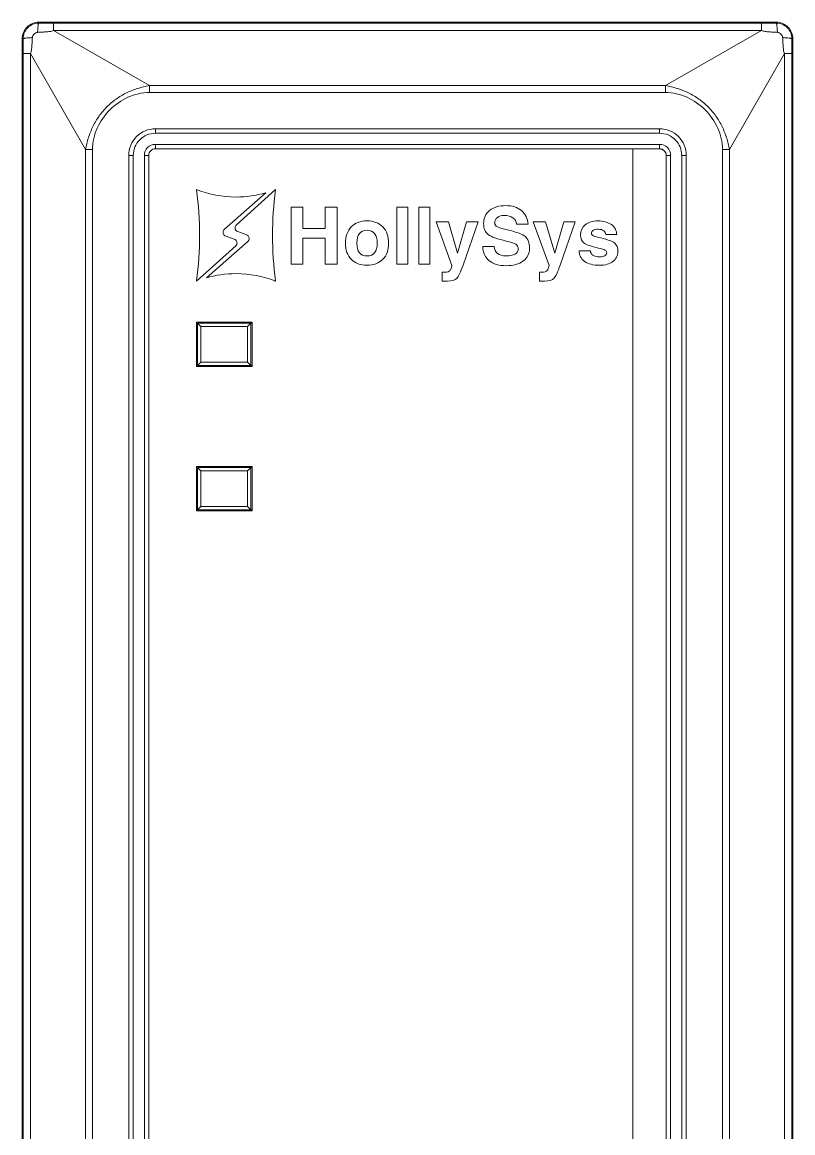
# Model space of a CAD drawing. Header units: millimetres. Extents: x 33157 to 59611, y -29750 to 1750.
# Drawn here: x 53530.02 to 53564.72, y -4416.72 to -4366.72 of the extents above; entities that cross this region are included whole.
import ezdxf

# ---------------------------------------------------------------- set-up
doc = ezdxf.new("R2010")
doc.units = ezdxf.units.MM
doc.layers.add('layer 1', color=7, linetype='Continuous', lineweight=18)

msp = doc.modelspace()

# ---------------------------------------------------------------- linework, layer by layer
at = {"layer": 'layer 1', "lineweight": 9}
for p, q in [((53530.76915789346, -4366.717535955249), (53530.76915789346, -4366.754435955248)), ((53531.43335789358, -4366.75523595525), (53531.43335789358, -4367.097035955252)), ((53563.30505789348, -4366.75523595525), (53563.30505789348, -4367.097035955252)), ((53563.96915789353, -4366.717535955249), (53563.96915789353, -4366.754435955248)), ((53530.01915789358, -4367.467535955249), (53530.01915789358, -4465.967435955252)), ((53564.71915789353, -4367.467535955249), (53564.71915789353, -4367.467535955249)), ((53564.71915789353, -4367.467535955249), (53564.71915789353, -4465.967435955252)), ((53530.05695789351, -4368.131735955249), (53530.05695789351, -4368.131735955249)), ((53530.05695789351, -4368.131735955249), (53530.05695789351, -4465.303235955253)), ((53530.39875789345, -4368.131735955249), (53530.39875789345, -4368.131735955249)), ((53530.39875789345, -4368.131735955249), (53530.39875789345, -4465.303235955253)), ((53564.33965789349, -4368.131735955249), (53564.33965789349, -4465.303235955253)), ((53564.68145789354, -4368.131735955249), (53564.68145789354, -4465.303235955253)), ((53535.74975789347, -4369.563635955245), (53535.74975789347, -4369.879835955253)), ((53558.98855789352, -4369.563635955245), (53558.98855789352, -4369.879835955253)), ((53536.01915789358, -4371.517535955252), (53536.01915789358, -4371.717535955249)), ((53558.71915789353, -4371.517535955252), (53558.71915789353, -4371.717535955249)), ((53532.86525789354, -4372.448135955245), (53532.86525789354, -4460.986835955249)), ((53533.18145789354, -4372.448135955245), (53533.18145789354, -4460.986835955249)), ((53536.01915789358, -4372.217535955249), (53536.01915789358, -4372.417535955246)), ((53558.71915789353, -4372.217535955249), (53558.71915789353, -4372.417535955246)), ((53561.55695789351, -4372.448135955245), (53561.55695789351, -4372.448135955245)), ((53561.55695789351, -4372.448135955245), (53561.55695789351, -4460.986835955249)), ((53561.87315789351, -4372.448135955245), (53561.87315789351, -4372.448135955245)), ((53561.87315789351, -4372.448135955245), (53561.87315789351, -4460.986835955249)), ((53534.81915789351, -4372.717535955249), (53534.81915789351, -4372.717535955249)), ((53534.81915789351, -4372.717535955249), (53534.81915789351, -4460.717435955252)), ((53535.01915789358, -4372.717535955249), (53535.01915789358, -4372.717535955249)), ((53535.01915789358, -4372.717535955249), (53535.01915789358, -4460.717435955252)), ((53535.51915789346, -4372.717535955249), (53535.51915789346, -4460.717435955252)), ((53535.71915789353, -4372.717535955249), (53535.71915789353, -4460.717435955252)), ((53559.01915789346, -4372.717535955249), (53559.01915789346, -4372.717535955249)), ((53559.01915789346, -4372.717535955249), (53559.01915789346, -4460.717435955252)), ((53559.21915789353, -4372.717535955249), (53559.21915789353, -4372.717535955249)), ((53559.21915789353, -4372.717535955249), (53559.21915789353, -4460.717435955252)), ((53559.71915789353, -4372.717535955249), (53559.71915789353, -4460.717435955252)), ((53559.91915789348, -4372.717535955249), (53559.91915789348, -4460.717435955252)), ((53537.86915789355, -4380.217535955249), (53537.86915789355, -4382.217535955249)), ((53537.91915789348, -4380.267535955252), (53537.91915789348, -4382.167535955246)), ((53538.06915789351, -4380.417535955246), (53538.06915789351, -4382.017535955252)), ((53540.1691578936, -4380.417535955246), (53540.1691578936, -4382.017535955252)), ((53540.31915789351, -4380.267535955252), (53540.31915789351, -4382.167535955246)), ((53540.36915789355, -4380.217535955249), (53540.36915789355, -4382.217535955249)), ((53537.86915789355, -4386.717535955249), (53537.86915789355, -4388.717535955249)), ((53537.91915789348, -4386.767535955245), (53537.91915789348, -4388.667535955246)), ((53538.06915789351, -4386.917535955254), (53538.06915789351, -4388.517535955252)), ((53540.1691578936, -4386.917535955254), (53540.1691578936, -4388.517535955252)), ((53540.31915789351, -4386.767535955245), (53540.31915789351, -4388.667535955246)), ((53540.36915789355, -4386.717535955249), (53540.36915789355, -4388.717535955249))]:
    msp.add_line(p, q, dxfattribs=at)
for points, knots in [([(53530.76915789346, -4366.717535955249), (53530.5702578935, -4366.717535955249), (53530.37955789358, -4366.796535955247), (53530.23885789348, -4366.937235955251), (53530.09825789343, -4367.07783595525), (53530.01915789358, -4367.268635955246), (53530.01915789358, -4367.467535955249)], [0, 0, 0, 0, 174282.4457517662, 174282.4457517662, 174282.4457517662, 348564.8915035324, 348564.8915035324, 348564.8915035324, 348564.8915035324]), ([(53530.76915789346, -4366.754435955248), (53530.5800578935, -4366.754335955251), (53530.39855789344, -4366.829435955246), (53530.26485789355, -4366.963135955251), (53530.13105789348, -4367.096935955247), (53530.05595789346, -4367.278335955249), (53530.05605789353, -4367.467535955249)], [0, 0, 0, 0, 174282.60053316, 174282.60053316, 174282.60053316, 348565.2010663199, 348565.2010663199, 348565.2010663199, 348565.2010663199]), ([(53530.76915789346, -4366.754435955248), (53530.76475789348, -4366.755135955253), (53530.76185789352, -4366.759335955248), (53530.75945789352, -4366.763535955251), (53530.75485789354, -4366.771635955251), (53530.75225789353, -4366.77943595525), (53530.74995789348, -4366.787435955252), (53530.74645789361, -4366.799735955246), (53530.74345789346, -4366.812635955248), (53530.74105789358, -4366.82553595525), (53530.73775789348, -4366.842535955249), (53530.73515789348, -4366.859535955249), (53530.73295789349, -4366.876535955249), (53530.72715789345, -4366.92113595525), (53530.72325789343, -4366.966235955246), (53530.72035789347, -4367.011335955249), (53530.71685789348, -4367.065835955254), (53530.71475789355, -4367.120335955246), (53530.71365789344, -4367.174935955249)], [0, 0, 0, 0, 147959.9739363719, 147959.9739363719, 147959.9739363719, 295919.9478727437, 295919.9478727437, 295919.9478727437, 443879.9218091155, 443879.9218091155, 443879.9218091155, 591839.8957454873, 591839.8957454873, 591839.8957454873, 739799.8696818592, 739799.8696818592, 739799.8696818592, 887759.843618231, 887759.843618231, 887759.843618231, 887759.843618231]), ([(53564.71915789353, -4367.467535955249), (53564.71915789353, -4367.268635955246), (53564.6401578935, -4367.07783595525), (53564.49955789346, -4366.937235955251), (53564.35885789359, -4366.796535955247), (53564.16805789361, -4366.717535955249), (53563.96915789353, -4366.717535955249)], [0, 0, 0, 0, 174389.0558966873, 174389.0558966873, 174389.0558966873, 348778.1117933745, 348778.1117933745, 348778.1117933745, 348778.1117933745]), ([(53564.68235789353, -4367.467535955249), (53564.68245789348, -4367.278335955249), (53564.60735789358, -4367.096935955247), (53564.47355789351, -4366.963135955251), (53564.3398578935, -4366.829435955246), (53564.15835789355, -4366.754335955251), (53563.96915789353, -4366.754435955248)], [0, 0, 0, 0, 174389.0532097992, 174389.0532097992, 174389.0532097992, 348778.1064195985, 348778.1064195985, 348778.1064195985, 348778.1064195985]), ([(53563.96915789353, -4366.754435955248), (53563.97355789351, -4366.755135955253), (53563.97655789353, -4366.759335955248), (53563.97895789353, -4366.763535955251), (53563.98355789352, -4366.771635955251), (53563.98615789352, -4366.77943595525), (53563.98845789346, -4366.787435955252), (53563.99195789357, -4366.799735955246), (53563.99485789353, -4366.812635955248), (53563.99735789347, -4366.82553595525), (53564.00065789346, -4366.842535955249), (53564.00315789352, -4366.859535955249), (53564.00545789345, -4366.876535955249), (53564.01125789349, -4366.92113595525), (53564.0151578935, -4366.966235955246), (53564.01805789347, -4367.011335955249), (53564.02155789346, -4367.065835955254), (53564.0236578935, -4367.120335955246), (53564.02475789349, -4367.174935955249)], [0, 0, 0, 0, 148047.887420843, 148047.887420843, 148047.887420843, 296095.7748416858, 296095.7748416858, 296095.7748416858, 444143.6622625288, 444143.6622625288, 444143.6622625288, 592191.5496833717, 592191.5496833717, 592191.5496833717, 740239.4371042146, 740239.4371042146, 740239.4371042146, 888287.3245250576, 888287.3245250576, 888287.3245250576, 888287.3245250576]), ([(53530.05605789353, -4367.467535955249), (53530.0567578935, -4367.463135955251), (53530.06105789353, -4367.460235955245), (53530.06515789343, -4367.457835955247), (53530.07325789353, -4367.453135955249), (53530.08105789355, -4367.450635955247), (53530.08915789353, -4367.448335955247), (53530.10135789352, -4367.444735955251), (53530.1142578935, -4367.441835955251), (53530.12715789347, -4367.439335955249), (53530.14415789346, -4367.436035955252), (53530.16115789357, -4367.43353595525), (53530.17815789356, -4367.431335955247), (53530.22285789353, -4367.425435955251), (53530.26785789346, -4367.421635955252), (53530.31295789356, -4367.418735955252), (53530.36745789353, -4367.415235955246), (53530.4219578935, -4367.413135955248), (53530.47655789353, -4367.412035955247)], [0, 0, 0, 0, 147959.27136806, 147959.27136806, 147959.27136806, 295918.5427361199, 295918.5427361199, 295918.5427361199, 443877.81410418, 443877.81410418, 443877.81410418, 591837.0854722399, 591837.0854722399, 591837.0854722399, 739796.3568402999, 739796.3568402999, 739796.3568402999, 887755.6282083599, 887755.6282083599, 887755.6282083599, 887755.6282083599]), ([(53530.39875789345, -4368.131735955249), (53530.40985789357, -4368.103635955253), (53530.41665789354, -4368.074035955251), (53530.42225789346, -4368.044235955254), (53530.42785789349, -4368.014435955251), (53530.43215789352, -4367.984435955252), (53530.43595789347, -4367.954435955253), (53530.44355789348, -4367.89433595525), (53530.4489578935, -4367.834035955253), (53530.4537578935, -4367.773635955251), (53530.45845789355, -4367.713335955254), (53530.46255789345, -4367.653035955249), (53530.46625789345, -4367.592735955252), (53530.46995789345, -4367.532535955252), (53530.4733578935, -4367.472235955247), (53530.47655789353, -4367.412035955247)], [0, 0, 0, 0, 150145.4617081739, 150145.4617081739, 150145.4617081739, 300290.9234163479, 300290.9234163479, 300290.9234163479, 450436.3851245219, 450436.3851245219, 450436.3851245219, 600581.8468326958, 600581.8468326958, 600581.8468326958, 750727.3085408697, 750727.3085408697, 750727.3085408697, 750727.3085408697]), ([(53530.47655789353, -4367.412035955247), (53530.47975789345, -4367.352535955251), (53530.50765789356, -4367.293235955251), (53530.55115789347, -4367.249635955253), (53530.59475789344, -4367.206035955249), (53530.65415789347, -4367.178135955248), (53530.71365789344, -4367.174935955249)], [0, 0, 0, 0, 174284.457580015, 174284.457580015, 174284.457580015, 348568.9151600301, 348568.9151600301, 348568.9151600301, 348568.9151600301]), ([(53530.71365789344, -4367.174935955249), (53530.77385789351, -4367.171635955252), (53530.83405789357, -4367.168235955251), (53530.89435789347, -4367.164635955247), (53530.95465789348, -4367.160935955253), (53531.01505789356, -4367.156935955252), (53531.07525789351, -4367.15213595525), (53531.13545789357, -4367.14723595525), (53531.19555789346, -4367.141335955253), (53531.25595789353, -4367.134235955251), (53531.31625789354, -4367.127135955248), (53531.37695789358, -4367.11873595525), (53531.43335789358, -4367.097035955252)], [0, 0, 0, 0, 154542.0958930196, 154542.0958930196, 154542.0958930196, 309084.1917860392, 309084.1917860392, 309084.1917860392, 463626.2876790587, 463626.2876790587, 463626.2876790587, 618168.3835720783, 618168.3835720783, 618168.3835720783, 618168.3835720783]), ([(53563.30505789348, -4367.097035955252), (53563.33305789353, -4367.108235955253), (53563.36275789348, -4367.115035955248), (53563.39245789355, -4367.120635955253), (53563.42235789352, -4367.126235955249), (53563.45225789348, -4367.13053595525), (53563.48235789358, -4367.134335955248), (53563.54235789352, -4367.141935955246), (53563.60275789347, -4367.147335955247), (53563.66315789355, -4367.152035955245), (53563.7233578935, -4367.156835955248), (53563.78365789351, -4367.160935955253), (53563.84405789347, -4367.164635955247), (53563.90425789353, -4367.168335955248), (53563.96445789348, -4367.171635955252), (53564.02475789349, -4367.174935955249)], [0, 0, 0, 0, 150233.4567221248, 150233.4567221248, 150233.4567221248, 300466.9134442496, 300466.9134442496, 300466.9134442496, 450700.3701663745, 450700.3701663745, 450700.3701663745, 600933.8268884992, 600933.8268884992, 600933.8268884992, 751167.283610624, 751167.283610624, 751167.283610624, 751167.283610624]), ([(53564.02475789349, -4367.174935955249), (53564.08425789347, -4367.178135955248), (53564.14355789355, -4367.205935955251), (53564.18705789346, -4367.249535955249), (53564.2307578935, -4367.293135955246), (53564.25865789349, -4367.352435955254), (53564.26185789352, -4367.412035955247)], [0, 0, 0, 0, 174389.0391807467, 174389.0391807467, 174389.0391807467, 348778.0783614934, 348778.0783614934, 348778.0783614934, 348778.0783614934]), ([(53564.68235789353, -4367.467535955249), (53564.68165789355, -4367.463135955251), (53564.67735789352, -4367.460235955245), (53564.67315789344, -4367.457835955247), (53564.66505789346, -4367.453135955249), (53564.65735789351, -4367.450635955247), (53564.64925789353, -4367.448335955247), (53564.63705789353, -4367.444735955251), (53564.62415789344, -4367.441835955251), (53564.61125789347, -4367.439335955249), (53564.59425789348, -4367.436035955252), (53564.57725789348, -4367.43353595525), (53564.56015789355, -4367.431335955247), (53564.51555789352, -4367.425435955251), (53564.47045789353, -4367.421635955252), (53564.42545789349, -4367.418735955252), (53564.37085789346, -4367.415235955246), (53564.31635789361, -4367.413135955248), (53564.26185789352, -4367.412035955247)], [0, 0, 0, 0, 148050.4398302444, 148050.4398302444, 148050.4398302444, 296100.8796604886, 296100.8796604886, 296100.8796604886, 444151.319490733, 444151.319490733, 444151.319490733, 592201.7593209773, 592201.7593209773, 592201.7593209773, 740252.1991512215, 740252.1991512215, 740252.1991512215, 888302.638981466, 888302.638981466, 888302.638981466, 888302.638981466]), ([(53564.26185789352, -4367.412035955247), (53564.26505789344, -4367.472235955247), (53564.26845789349, -4367.532435955254), (53564.27215789349, -4367.592735955252), (53564.27585789349, -4367.653035955249), (53564.2797578935, -4367.713435955251), (53564.28465789356, -4367.773535955246), (53564.2895578935, -4367.833835955251), (53564.29535789354, -4367.893935955253), (53564.30245789347, -4367.954335955248), (53564.30955789352, -4368.014635955245), (53564.31795789345, -4368.075335955247), (53564.33965789349, -4368.131735955249)], [0, 0, 0, 0, 154634.7437332472, 154634.7437332472, 154634.7437332472, 309269.4874664944, 309269.4874664944, 309269.4874664944, 463904.2311997416, 463904.2311997416, 463904.2311997416, 618538.9749329888, 618538.9749329888, 618538.9749329888, 618538.9749329888]), ([(53535.74975789347, -4369.563635955245), (53535.66165789354, -4369.585335955249), (53535.57305789352, -4369.604835955251), (53535.48495789347, -4369.626635955246), (53535.39675789358, -4369.648535955246), (53535.3091578935, -4369.672735955246), (53535.22245789351, -4369.699835955253), (53535.04915789349, -4369.754235955246), (53534.87935789346, -4369.820535955245), (53534.7159578935, -4369.900235955247), (53534.55255789353, -4369.979935955249), (53534.39565789359, -4370.072835955252), (53534.24745789354, -4370.178135955248), (53534.09935789354, -4370.283535955248), (53533.95995789356, -4370.401235955251), (53533.83145789357, -4370.52973595525), (53533.70285789351, -4370.658335955253), (53533.58515789357, -4370.797735955246), (53533.47985789352, -4370.945835955252), (53533.37455789358, -4371.094035955248), (53533.28155789347, -4371.25093595525), (53533.20185789347, -4371.414335955247), (53533.12225789353, -4371.577735955252), (53533.05585789352, -4371.747535955248), (53533.00155789356, -4371.92083595525), (53532.97435789354, -4372.00753595525), (53532.95015789356, -4372.095135955249), (53532.92835789357, -4372.183335955247), (53532.90645789352, -4372.271435955248), (53532.88695789347, -4372.360035955251), (53532.86525789354, -4372.448135955245)], [0, 0, 0, 0, 142707.2423195266, 142707.2423195266, 142707.2423195266, 285414.4846390533, 285414.4846390533, 285414.4846390533, 428121.7269585799, 428121.7269585799, 428121.7269585799, 570828.9692781066, 570828.9692781066, 570828.9692781066, 713536.2115976332, 713536.2115976332, 713536.2115976332, 856243.4539171599, 856243.4539171599, 856243.4539171599, 998950.6962366865, 998950.6962366865, 998950.6962366865, 1141657.938556213, 1141657.938556213, 1141657.938556213, 1284365.18087574, 1284365.18087574, 1284365.18087574, 1427072.423195266, 1427072.423195266, 1427072.423195266, 1427072.423195266]), ([(53535.74975789347, -4369.879835955253), (53535.5837578935, -4369.879835955253), (53535.41735789352, -4369.902035955252), (53535.25515789349, -4369.939935955248), (53535.09295789347, -4369.977935955249), (53534.93495789354, -4370.031535955248), (53534.78295789353, -4370.099635955252), (53534.48015789347, -4370.235335955251), (53534.2013578935, -4370.428135955248), (53533.96555789348, -4370.66393595525), (53533.72975789357, -4370.899735955252), (53533.53695789349, -4371.178535955245), (53533.40135789357, -4371.48133595525), (53533.33325789354, -4371.633235955247), (53533.27955789349, -4371.791335955248), (53533.24155789355, -4371.953535955254), (53533.20365789355, -4372.115735955253), (53533.18125789354, -4372.28203595525), (53533.18145789354, -4372.448135955245)], [0, 0, 0, 0, 147973.1264124697, 147973.1264124697, 147973.1264124697, 295946.2528249393, 295946.2528249393, 295946.2528249393, 443919.3792374089, 443919.3792374089, 443919.3792374089, 591892.5056498785, 591892.5056498785, 591892.5056498785, 739865.6320623482, 739865.6320623482, 739865.6320623482, 887838.7584748178, 887838.7584748178, 887838.7584748178, 887838.7584748178]), ([(53561.87315789351, -4372.448135955245), (53561.85135789352, -4372.360035955251), (53561.83185789347, -4372.271435955248), (53561.81005789348, -4372.183335955247), (53561.7882578935, -4372.095135955249), (53561.76405789351, -4372.00753595525), (53561.7368578935, -4371.92083595525), (53561.68255789354, -4371.747535955248), (53561.61615789353, -4371.577635955247), (53561.53645789353, -4371.414335955247), (53561.45685789347, -4371.25093595525), (53561.36385789348, -4371.094035955248), (53561.25855789354, -4370.945835955252), (53561.15325789349, -4370.797735955246), (53561.03555789354, -4370.658335955253), (53560.90695789349, -4370.52973595525), (53560.7784578935, -4370.401235955251), (53560.63905789351, -4370.283535955248), (53560.49085789357, -4370.178135955248), (53560.34275789346, -4370.072835955252), (53560.18575789346, -4369.979935955249), (53560.02245789344, -4369.900235955247), (53559.85905789348, -4369.820535955245), (53559.68925789345, -4369.754235955246), (53559.51585789348, -4369.699835955253), (53559.42915789349, -4369.672735955246), (53559.34155789352, -4369.648535955246), (53559.25345789347, -4369.626635955246), (53559.16535789354, -4369.604835955251), (53559.07675789352, -4369.585335955249), (53558.98855789352, -4369.563635955245)], [0, 0, 0, 0, 142776.5310546141, 142776.5310546141, 142776.5310546141, 285553.0621092281, 285553.0621092281, 285553.0621092281, 428329.5931638421, 428329.5931638421, 428329.5931638421, 571106.1242184562, 571106.1242184562, 571106.1242184562, 713882.6552730702, 713882.6552730702, 713882.6552730702, 856659.1863276843, 856659.1863276843, 856659.1863276843, 999435.7173822984, 999435.7173822984, 999435.7173822984, 1142212.248436912, 1142212.248436912, 1142212.248436912, 1284988.779491526, 1284988.779491526, 1284988.779491526, 1427765.31054614, 1427765.31054614, 1427765.31054614, 1427765.31054614]), ([(53561.55695789351, -4372.448135955245), (53561.55685789356, -4372.28203595525), (53561.53465789344, -4372.115735955253), (53561.49675789356, -4371.953535955254), (53561.45885789357, -4371.791335955248), (53561.40515789352, -4371.633235955247), (53561.3370578936, -4371.48133595525), (53561.20145789356, -4371.178535955245), (53561.0086578936, -4370.899735955252), (53560.77285789358, -4370.66393595525), (53560.53705789355, -4370.428135955248), (53560.25825789347, -4370.235235955246), (53559.95545789352, -4370.099635955252), (53559.80345789352, -4370.031635955253), (53559.64545789346, -4369.977935955249), (53559.4831578935, -4369.939935955248), (53559.32105789354, -4369.901935955248), (53559.15465789355, -4369.879635955251), (53558.98855789352, -4369.879835955253)], [0, 0, 0, 0, 148044.0239522497, 148044.0239522497, 148044.0239522497, 296088.0479044993, 296088.0479044993, 296088.0479044993, 444132.0718567491, 444132.0718567491, 444132.0718567491, 592176.0958089987, 592176.0958089987, 592176.0958089987, 740220.1197612484, 740220.1197612484, 740220.1197612484, 888264.1437134981, 888264.1437134981, 888264.1437134981, 888264.1437134981]), ([(53536.01915789358, -4371.517535955252), (53535.70095789348, -4371.517535955252), (53535.39575789354, -4371.643935955253), (53535.1706578935, -4371.869035955249), (53534.94565789352, -4372.094035955248), (53534.81925789357, -4372.399335955248), (53534.81925789357, -4372.717535955249)], [0, 0, 0, 0, 174305.9988011031, 174305.9988011031, 174305.9988011031, 348611.9976022062, 348611.9976022062, 348611.9976022062, 348611.9976022062]), ([(53536.01915789358, -4371.717535955249), (53535.75395789355, -4371.717535955249), (53535.49965789352, -4371.82293595525), (53535.31205789358, -4372.01043595525), (53535.12455789346, -4372.19793595525), (53535.01915789358, -4372.452335955255), (53535.01915789358, -4372.717535955249)], [0, 0, 0, 0, 174306.8402138282, 174306.8402138282, 174306.8402138282, 348613.6804276563, 348613.6804276563, 348613.6804276563, 348613.6804276563]), ([(53559.91915789348, -4372.717535955249), (53559.91915789348, -4372.399335955248), (53559.79275789353, -4372.094035955248), (53559.56775789356, -4371.869035955249), (53559.34265789352, -4371.643935955253), (53559.03745789346, -4371.517535955252), (53558.71915789353, -4371.517535955252)], [0, 0, 0, 0, 174381.8326117816, 174381.8326117816, 174381.8326117816, 348763.6652235632, 348763.6652235632, 348763.6652235632, 348763.6652235632]), ([(53559.71915789353, -4372.717535955249), (53559.71915789353, -4372.452335955255), (53559.61385789348, -4372.19793595525), (53559.42625789353, -4372.01043595525), (53559.23875789353, -4371.82293595525), (53558.9844578935, -4371.717535955249), (53558.71915789353, -4371.717535955249)], [0, 0, 0, 0, 174381.8180882477, 174381.8180882477, 174381.8180882477, 348763.6361764955, 348763.6361764955, 348763.6361764955, 348763.6361764955]), ([(53536.01915789358, -4372.217535955249), (53535.88655789357, -4372.217535955249), (53535.75945789352, -4372.27023595525), (53535.66565789349, -4372.364035955252), (53535.57185789358, -4372.45773595525), (53535.51915789346, -4372.584935955252), (53535.51915789346, -4372.717535955249)], [0, 0, 0, 0, 174308.9442238882, 174308.9442238882, 174308.9442238882, 348617.8884477764, 348617.8884477764, 348617.8884477764, 348617.8884477764]), ([(53536.01915789358, -4372.417535955246), (53535.93965789358, -4372.417535955246), (53535.86335789351, -4372.449135955248), (53535.80705789357, -4372.505435955252), (53535.75085789346, -4372.561635955251), (53535.71915789353, -4372.637935955252), (53535.71915789353, -4372.717535955249)], [0, 0, 0, 0, 174309.7857865342, 174309.7857865342, 174309.7857865342, 348619.5715730684, 348619.5715730684, 348619.5715730684, 348619.5715730684]), ([(53559.21915789353, -4372.717535955249), (53559.21915789353, -4372.584935955252), (53559.16655789348, -4372.45773595525), (53559.07275789356, -4372.364035955252), (53558.97895789353, -4372.27023595525), (53558.85175789354, -4372.217535955249), (53558.71915789353, -4372.217535955249)], [0, 0, 0, 0, 174381.7821082623, 174381.7821082623, 174381.7821082623, 348763.5642165245, 348763.5642165245, 348763.5642165245, 348763.5642165245]), ([(53559.01915789346, -4372.717535955249), (53559.01915789346, -4372.637935955252), (53558.98755789347, -4372.561635955251), (53558.93135789348, -4372.505435955252), (53558.87505789354, -4372.449135955248), (53558.79875789347, -4372.417535955246), (53558.71915789353, -4372.417535955246)], [0, 0, 0, 0, 174381.7676731552, 174381.7676731552, 174381.7676731552, 348763.5353463105, 348763.5353463105, 348763.5353463105, 348763.5353463105])]:
    msp.add_open_spline(points, degree=3, knots=knots, dxfattribs=at)
for points in [[(53563.96915789353, -4366.717535955249), (53563.96915789353, -4366.717535955249), (53530.76915789346, -4366.717535955249), (53530.76915789346, -4366.717535955249)], [(53530.76915789346, -4366.754435955248), (53530.9905578935, -4366.75493595525), (53531.21195789354, -4366.75523595525), (53531.43335789358, -4366.75523595525)], [(53531.43335789358, -4366.75523595525), (53531.43335789358, -4366.75523595525), (53563.30505789348, -4366.75523595525), (53563.30505789348, -4366.75523595525)], [(53563.30505789348, -4366.75523595525), (53563.52645789352, -4366.75523595525), (53563.74775789349, -4366.75493595525), (53563.96915789353, -4366.754435955248)], [(53530.05605789353, -4367.467535955249), (53530.05605789353, -4367.467535955249), (53530.01915789358, -4367.467535955249), (53530.01915789358, -4367.467535955249)], [(53530.05695789351, -4368.131735955249), (53530.05685789345, -4367.910335955254), (53530.05655789349, -4367.688935955252), (53530.05605789353, -4367.467535955249)], [(53531.43335789358, -4367.097035955252), (53531.43335789358, -4367.097035955252), (53563.30505789348, -4367.097035955252), (53563.30505789348, -4367.097035955252)], [(53531.43335789358, -4367.097035955252), (53531.43335789358, -4367.097035955252), (53535.74975789347, -4369.563635955245), (53535.74975789347, -4369.563635955245)], [(53563.30505789348, -4367.097035955252), (53563.30505789348, -4367.097035955252), (53558.98855789352, -4369.563635955245), (53558.98855789352, -4369.563635955245)], [(53564.68235789353, -4367.467535955249), (53564.68185789356, -4367.688935955252), (53564.68155789349, -4367.910335955254), (53564.68145789354, -4368.131735955249)], [(53564.68235789353, -4367.467535955249), (53564.68235789353, -4367.467535955249), (53564.71915789353, -4367.467535955249), (53564.71915789353, -4367.467535955249)], [(53530.05695789351, -4368.131735955249), (53530.05695789351, -4368.131735955249), (53530.39875789345, -4368.131735955249), (53530.39875789345, -4368.131735955249)], [(53530.39875789345, -4368.131735955249), (53530.39875789345, -4368.131735955249), (53532.86525789354, -4372.448135955245), (53532.86525789354, -4372.448135955245)], [(53564.33965789349, -4368.131735955249), (53564.33965789349, -4368.131735955249), (53561.87315789351, -4372.448135955245), (53561.87315789351, -4372.448135955245)], [(53564.68145789354, -4368.131735955249), (53564.68145789354, -4368.131735955249), (53564.33965789349, -4368.131735955249), (53564.33965789349, -4368.131735955249)], [(53558.98855789352, -4369.563635955245), (53558.98855789352, -4369.563635955245), (53535.74975789347, -4369.563635955245), (53535.74975789347, -4369.563635955245)], [(53558.98855789352, -4369.879835955253), (53558.98855789352, -4369.879835955253), (53535.74975789347, -4369.879835955253), (53535.74975789347, -4369.879835955253)], [(53536.01915789358, -4371.517535955252), (53536.01915789358, -4371.517535955252), (53558.71915789353, -4371.517535955252), (53558.71915789353, -4371.517535955252)], [(53536.01915789358, -4371.717535955249), (53536.01915789358, -4371.717535955249), (53558.71915789353, -4371.717535955249), (53558.71915789353, -4371.717535955249)], [(53533.18145789354, -4372.448135955245), (53533.18145789354, -4372.448135955245), (53532.86525789354, -4372.448135955245), (53532.86525789354, -4372.448135955245)], [(53558.71915789353, -4372.217535955249), (53558.71915789353, -4372.217535955249), (53536.01915789358, -4372.217535955249), (53536.01915789358, -4372.217535955249)], [(53558.71915789353, -4372.417535955246), (53558.71915789353, -4372.417535955246), (53536.01915789358, -4372.417535955246), (53536.01915789358, -4372.417535955246)], [(53561.55695789351, -4372.448135955245), (53561.55695789351, -4372.448135955245), (53561.87315789351, -4372.448135955245), (53561.87315789351, -4372.448135955245)], [(53534.81915789351, -4372.717535955249), (53534.81915789351, -4372.717535955249), (53535.01915789358, -4372.717535955249), (53535.01915789358, -4372.717535955249)], [(53535.71915789353, -4372.717535955249), (53535.71915789353, -4372.717535955249), (53535.51915789346, -4372.717535955249), (53535.51915789346, -4372.717535955249)], [(53559.01915789346, -4372.717535955249), (53559.01915789346, -4372.717535955249), (53559.21915789353, -4372.717535955249), (53559.21915789353, -4372.717535955249)], [(53559.91915789348, -4372.717535955249), (53559.91915789348, -4372.717535955249), (53559.71915789353, -4372.717535955249), (53559.71915789353, -4372.717535955249)], [(53540.36915789355, -4380.217535955249), (53540.36915789355, -4380.217535955249), (53537.86915789355, -4380.217535955249), (53537.86915789355, -4380.217535955249)], [(53537.91915789348, -4380.467535955249), (53537.91915789348, -4380.467535955249), (53537.86915789355, -4380.467535955249), (53537.86915789355, -4380.467535955249)], [(53537.91915789348, -4380.267535955252), (53537.91915789348, -4380.267535955252), (53540.36915789355, -4380.267535955252), (53540.36915789355, -4380.267535955252)], [(53537.91915789348, -4380.267535955252), (53537.91915789348, -4380.267535955252), (53538.06915789351, -4380.417535955246), (53538.06915789351, -4380.417535955246)], [(53540.1691578936, -4380.417535955246), (53540.1691578936, -4380.417535955246), (53538.06915789351, -4380.417535955246), (53538.06915789351, -4380.417535955246)], [(53540.31915789351, -4380.267535955252), (53540.31915789351, -4380.267535955252), (53540.1691578936, -4380.417535955246), (53540.1691578936, -4380.417535955246)], [(53537.91915789348, -4380.667535955254), (53537.91915789348, -4380.667535955254), (53537.86915789355, -4380.667535955254), (53537.86915789355, -4380.667535955254)], [(53537.86915789355, -4381.767535955245), (53537.86915789355, -4381.767535955245), (53537.91915789348, -4381.767535955245), (53537.91915789348, -4381.767535955245)], [(53537.86915789355, -4381.967535955249), (53537.86915789355, -4381.967535955249), (53537.91915789348, -4381.967535955249), (53537.91915789348, -4381.967535955249)], [(53537.86915789355, -4382.217535955249), (53537.86915789355, -4382.217535955249), (53540.36915789355, -4382.217535955249), (53540.36915789355, -4382.217535955249)], [(53537.91915789348, -4382.167535955246), (53537.91915789348, -4382.167535955246), (53540.36915789355, -4382.167535955246), (53540.36915789355, -4382.167535955246)], [(53537.91915789348, -4382.167535955246), (53537.91915789348, -4382.167535955246), (53538.06915789351, -4382.017535955252), (53538.06915789351, -4382.017535955252)], [(53538.06915789351, -4382.017535955252), (53538.06915789351, -4382.017535955252), (53540.1691578936, -4382.017535955252), (53540.1691578936, -4382.017535955252)], [(53540.31915789351, -4382.167535955246), (53540.31915789351, -4382.167535955246), (53540.1691578936, -4382.017535955252), (53540.1691578936, -4382.017535955252)], [(53540.36915789355, -4386.717535955249), (53540.36915789355, -4386.717535955249), (53537.86915789355, -4386.717535955249), (53537.86915789355, -4386.717535955249)], [(53537.91915789348, -4386.967535955249), (53537.91915789348, -4386.967535955249), (53537.86915789355, -4386.967535955249), (53537.86915789355, -4386.967535955249)], [(53537.91915789348, -4386.767535955245), (53537.91915789348, -4386.767535955245), (53540.36915789355, -4386.767535955245), (53540.36915789355, -4386.767535955245)], [(53537.91915789348, -4386.767535955245), (53537.91915789348, -4386.767535955245), (53538.06915789351, -4386.917535955254), (53538.06915789351, -4386.917535955254)], [(53540.1691578936, -4386.917535955254), (53540.1691578936, -4386.917535955254), (53538.06915789351, -4386.917535955254), (53538.06915789351, -4386.917535955254)], [(53540.31915789351, -4386.767535955245), (53540.31915789351, -4386.767535955245), (53540.1691578936, -4386.917535955254), (53540.1691578936, -4386.917535955254)], [(53537.91915789348, -4387.167535955246), (53537.91915789348, -4387.167535955246), (53537.86915789355, -4387.167535955246), (53537.86915789355, -4387.167535955246)], [(53537.86915789355, -4388.267535955252), (53537.86915789355, -4388.267535955252), (53537.91915789348, -4388.267535955252), (53537.91915789348, -4388.267535955252)], [(53537.86915789355, -4388.467535955249), (53537.86915789355, -4388.467535955249), (53537.91915789348, -4388.467535955249), (53537.91915789348, -4388.467535955249)], [(53537.86915789355, -4388.717535955249), (53537.86915789355, -4388.717535955249), (53540.36915789355, -4388.717535955249), (53540.36915789355, -4388.717535955249)], [(53537.91915789348, -4388.667535955246), (53537.91915789348, -4388.667535955246), (53540.36915789355, -4388.667535955246), (53540.36915789355, -4388.667535955246)], [(53537.91915789348, -4388.667535955246), (53537.91915789348, -4388.667535955246), (53538.06915789351, -4388.517535955252), (53538.06915789351, -4388.517535955252)], [(53538.06915789351, -4388.517535955252), (53538.06915789351, -4388.517535955252), (53540.1691578936, -4388.517535955252), (53540.1691578936, -4388.517535955252)], [(53540.31915789351, -4388.667535955246), (53540.31915789351, -4388.667535955246), (53540.1691578936, -4388.517535955252), (53540.1691578936, -4388.517535955252)]]:
    msp.add_open_spline(points, degree=3, dxfattribs=at)
at = {"layer": 'layer 1'}
for points, knots in [([(53557.51935789359, -4372.417735955249), (53557.51935789359, -4372.417735955249), (53558.71915789353, -4372.417735955249), (53558.71915789353, -4372.417735955249), (53558.88435789358, -4372.417735955249), (53559.01935789347, -4372.552735955251), (53559.01935789347, -4372.717935955247), (53559.01935789347, -4372.717935955247), (53559.01935789347, -4423.974635955252), (53559.01935789347, -4423.974635955252), (53559.01935789347, -4423.974635955252), (53550.01935789359, -4429.17083595525), (53550.01935789359, -4429.17083595525), (53550.01935789359, -4429.17083595525), (53550.01935789359, -4425.213335955254), (53550.01935789359, -4425.213335955254), (53550.01935789359, -4425.213335955254), (53554.51935789347, -4422.615235955251), (53554.51935789347, -4422.615235955251), (53556.42725789358, -4421.513735955246), (53557.51935789359, -4419.622235955248), (53557.51935789359, -4417.41913595525), (53557.51935789359, -4417.41913595525), (53557.51935789359, -4372.417735955249), (53557.51935789359, -4372.417735955249)], [0, 0, 0, 0, 144739.1303099183, 144739.1303099183, 144739.1303099183, 289478.2606198365, 289478.2606198365, 289478.2606198365, 434217.3909297548, 434217.3909297548, 434217.3909297548, 578956.521239673, 578956.521239673, 578956.521239673, 723695.6515495912, 723695.6515495912, 723695.6515495912, 868434.7818595095, 868434.7818595095, 868434.7818595095, 1013173.912169428, 1013173.912169428, 1013173.912169428, 1157913.042479346, 1157913.042479346, 1157913.042479346, 1157913.042479346]), ([(53539.56435789351, -4376.481135955248), (53539.56435789351, -4376.481135955248), (53539.56435789351, -4376.480935955246), (53539.56435789351, -4376.480935955246), (53539.56435789351, -4376.480935955246), (53539.2087578935, -4376.350935955248), (53539.2087578935, -4376.350935955248), (53539.12475789347, -4376.333235955251), (53539.06185789357, -4376.258735955249), (53539.06185789357, -4376.169535955247), (53539.06185789357, -4376.11383595525), (53539.08685789348, -4376.064535955251), (53539.12565789357, -4376.030535955251), (53539.12565789357, -4376.030535955251), (53539.1253578935, -4376.029035955253), (53539.1253578935, -4376.029035955253), (53539.1253578935, -4376.029035955253), (53540.9881578935, -4374.400535955247), (53540.9881578935, -4374.400535955247), (53540.56275789344, -4374.522335955247), (53540.11375789353, -4374.588235955249), (53539.64935789348, -4374.588235955249), (53539.03095789344, -4374.588235955249), (53538.4402578935, -4374.47183595525), (53537.89645789351, -4374.261235955244), (53537.88725789354, -4374.258035955252), (53537.87825789358, -4374.255335955255), (53537.86915789355, -4374.252135955248), (53537.86915789355, -4374.252135955248), (53537.86915789355, -4374.263935955249), (53537.86915789355, -4374.263935955249), (53537.95925789347, -4374.933935955247), (53538.00685789352, -4375.617535955251), (53538.00685789352, -4376.312335955248), (53538.00685789352, -4377.007035955248), (53537.95925789347, -4377.69073595525), (53537.86915789355, -4378.360735955248), (53537.86915789355, -4378.360735955248), (53537.86915789355, -4378.375435955255), (53537.86915789355, -4378.375435955255), (53537.86915789355, -4378.375435955255), (53539.63635789356, -4376.792035955245), (53539.63635789356, -4376.792035955245), (53539.63635789356, -4376.792035955245), (53539.63605789348, -4376.791035955248), (53539.63605789348, -4376.791035955248), (53539.67135789359, -4376.757135955253), (53539.69345789353, -4376.709835955247), (53539.69345789353, -4376.65703595525), (53539.69345789353, -4376.574535955246), (53539.63915789357, -4376.505135955253), (53539.56435789351, -4376.481135955248)], [0, 0, 0, 0, 139338.6655996827, 139338.6655996827, 139338.6655996827, 278677.3311993654, 278677.3311993654, 278677.3311993654, 418015.9967990482, 418015.9967990482, 418015.9967990482, 557354.6623987309, 557354.6623987309, 557354.6623987309, 696693.3279984135, 696693.3279984135, 696693.3279984135, 836031.9935980963, 836031.9935980963, 836031.9935980963, 975370.659197779, 975370.659197779, 975370.659197779, 1114709.324797462, 1114709.324797462, 1114709.324797462, 1254047.990397145, 1254047.990397145, 1254047.990397145, 1393386.655996827, 1393386.655996827, 1393386.655996827, 1532725.32159651, 1532725.32159651, 1532725.32159651, 1672063.987196193, 1672063.987196193, 1672063.987196193, 1811402.652795875, 1811402.652795875, 1811402.652795875, 1950741.318395558, 1950741.318395558, 1950741.318395558, 2090079.983995241, 2090079.983995241, 2090079.983995241, 2229418.649594923, 2229418.649594923, 2229418.649594923, 2368757.315194606, 2368757.315194606, 2368757.315194606, 2368757.315194606]), ([(53539.73435789355, -4376.145435955252), (53539.73435789355, -4376.145435955252), (53539.73435789355, -4376.145535955249), (53539.73435789355, -4376.145535955249), (53539.73435789355, -4376.145535955249), (53540.08995789356, -4376.275535955247), (53540.08995789356, -4376.275535955247), (53540.17395789348, -4376.293435955253), (53540.2368578935, -4376.367735955246), (53540.2368578935, -4376.45683595525), (53540.2368578935, -4376.51273595525), (53540.21185789348, -4376.562035955249), (53540.17305789349, -4376.596035955248), (53540.17305789349, -4376.596035955248), (53540.17335789345, -4376.597435955249), (53540.17335789345, -4376.597435955249), (53540.17335789345, -4376.597435955249), (53538.31055789345, -4378.226035955253), (53538.31055789345, -4378.226035955253), (53538.73595789351, -4378.10433595525), (53539.18485789347, -4378.038335955251), (53539.64955789348, -4378.038335955251), (53540.26775789351, -4378.038335955251), (53540.85855789352, -4378.154635955252), (53541.4023578935, -4378.365335955248), (53541.41145789353, -4378.368535955247), (53541.42035789354, -4378.371235955245), (53541.42965789358, -4378.374235955249), (53541.42965789358, -4378.374235955249), (53541.42965789358, -4378.362635955244), (53541.42965789358, -4378.362635955244), (53541.33945789348, -4377.692535955248), (53541.29175789349, -4377.009035955249), (53541.29175789349, -4376.314035955249), (53541.29175789349, -4375.619335955249), (53541.33945789348, -4374.935735955245), (53541.42965789358, -4374.265535955245), (53541.42965789358, -4374.265535955245), (53541.42965789358, -4374.251235955249), (53541.42965789358, -4374.251235955249), (53541.42965789358, -4374.251235955249), (53539.66235789351, -4375.834335955245), (53539.66235789351, -4375.834335955245), (53539.66235789351, -4375.834335955245), (53539.66265789347, -4375.835535955252), (53539.66265789347, -4375.835535955252), (53539.62735789348, -4375.869335955249), (53539.60515789359, -4375.916635955247), (53539.60515789359, -4375.969335955248), (53539.60515789359, -4376.052135955251), (53539.65965789344, -4376.121335955249), (53539.73435789355, -4376.145435955252)], [0, 0, 0, 0, 139344.379314226, 139344.379314226, 139344.379314226, 278688.7586284521, 278688.7586284521, 278688.7586284521, 418033.1379426782, 418033.1379426782, 418033.1379426782, 557377.5172569042, 557377.5172569042, 557377.5172569042, 696721.8965711303, 696721.8965711303, 696721.8965711303, 836066.2758853564, 836066.2758853564, 836066.2758853564, 975410.6551995825, 975410.6551995825, 975410.6551995825, 1114755.034513808, 1114755.034513808, 1114755.034513808, 1254099.413828035, 1254099.413828035, 1254099.413828035, 1393443.793142261, 1393443.793142261, 1393443.793142261, 1532788.172456487, 1532788.172456487, 1532788.172456487, 1672132.551770713, 1672132.551770713, 1672132.551770713, 1811476.931084939, 1811476.931084939, 1811476.931084939, 1950821.310399165, 1950821.310399165, 1950821.310399165, 2090165.689713391, 2090165.689713391, 2090165.689713391, 2229510.069027617, 2229510.069027617, 2229510.069027617, 2368854.448341843, 2368854.448341843, 2368854.448341843, 2368854.448341843]), ([(53542.12335789352, -4375.04383595525), (53542.12335789352, -4375.04383595525), (53542.39075789353, -4375.04383595525), (53542.39075789353, -4375.04383595525), (53542.39075789353, -4375.04383595525), (53542.66005789346, -4375.04383595525), (53542.66005789346, -4375.04383595525), (53542.66005789346, -4375.04383595525), (53542.66005789346, -4376.004535955253), (53542.66005789346, -4376.004535955253), (53542.66005789346, -4376.004535955253), (53543.66365789351, -4376.004535955253), (53543.66365789351, -4376.004535955253), (53543.66365789351, -4376.004535955253), (53543.66365789351, -4375.04383595525), (53543.66365789351, -4375.04383595525), (53543.66365789351, -4375.04383595525), (53543.93105789353, -4375.04383595525), (53543.93105789353, -4375.04383595525), (53543.93105789353, -4375.04383595525), (53544.20035789345, -4375.04383595525), (53544.20035789345, -4375.04383595525), (53544.20035789345, -4375.04383595525), (53544.20035789345, -4377.610135955249), (53544.20035789345, -4377.610135955249), (53544.20035789345, -4377.610135955249), (53543.93285789349, -4377.610135955249), (53543.93285789349, -4377.610135955249), (53543.93285789349, -4377.610135955249), (53543.66365789351, -4377.610135955249), (53543.66365789351, -4377.610135955249), (53543.66365789351, -4377.610135955249), (53543.66365789351, -4376.446535955249), (53543.66365789351, -4376.446535955249), (53543.66365789351, -4376.446535955249), (53542.66005789346, -4376.446535955249), (53542.66005789346, -4376.446535955249), (53542.66005789346, -4376.446535955249), (53542.66005789346, -4377.610135955249), (53542.66005789346, -4377.610135955249), (53542.66005789346, -4377.610135955249), (53542.3925578935, -4377.610135955249), (53542.3925578935, -4377.610135955249), (53542.3925578935, -4377.610135955249), (53542.12335789352, -4377.610135955249), (53542.12335789352, -4377.610135955249), (53542.12335789352, -4377.610135955249), (53542.12335789352, -4375.04383595525), (53542.12335789352, -4375.04383595525)], [0, 0, 0, 0, 139772.9985797169, 139772.9985797169, 139772.9985797169, 279545.9971594338, 279545.9971594338, 279545.9971594338, 419318.9957391508, 419318.9957391508, 419318.9957391508, 559091.9943188677, 559091.9943188677, 559091.9943188677, 698864.9928985846, 698864.9928985846, 698864.9928985846, 838637.9914783016, 838637.9914783016, 838637.9914783016, 978410.9900580185, 978410.9900580185, 978410.9900580185, 1118183.988637735, 1118183.988637735, 1118183.988637735, 1257956.987217452, 1257956.987217452, 1257956.987217452, 1397729.985797169, 1397729.985797169, 1397729.985797169, 1537502.984376886, 1537502.984376886, 1537502.984376886, 1677275.982956603, 1677275.982956603, 1677275.982956603, 1817048.98153632, 1817048.98153632, 1817048.98153632, 1956821.980116037, 1956821.980116037, 1956821.980116037, 2096594.978695754, 2096594.978695754, 2096594.978695754, 2236367.977275471, 2236367.977275471, 2236367.977275471, 2236367.977275471]), ([(53546.88355789354, -4375.04383595525), (53546.88355789354, -4375.04383595525), (53547.13305789346, -4375.04383595525), (53547.13305789346, -4375.04383595525), (53547.13305789346, -4375.04383595525), (53547.38425789351, -4375.04383595525), (53547.38425789351, -4375.04383595525), (53547.38425789351, -4375.04383595525), (53547.38425789351, -4377.610135955249), (53547.38425789351, -4377.610135955249), (53547.38425789351, -4377.610135955249), (53547.13485789354, -4377.610135955249), (53547.13485789354, -4377.610135955249), (53547.13485789354, -4377.610135955249), (53546.88355789354, -4377.610135955249), (53546.88355789354, -4377.610135955249), (53546.88355789354, -4377.610135955249), (53546.88355789354, -4375.04383595525), (53546.88355789354, -4375.04383595525)], [0, 0, 0, 0, 148015.2746880888, 148015.2746880888, 148015.2746880888, 296030.5493761776, 296030.5493761776, 296030.5493761776, 444045.8240642664, 444045.8240642664, 444045.8240642664, 592061.0987523552, 592061.0987523552, 592061.0987523552, 740076.3734404439, 740076.3734404439, 740076.3734404439, 888091.6481285328, 888091.6481285328, 888091.6481285328, 888091.6481285328]), ([(53547.87715789347, -4375.04383595525), (53547.87715789347, -4375.04383595525), (53548.1266578935, -4375.04383595525), (53548.1266578935, -4375.04383595525), (53548.1266578935, -4375.04383595525), (53548.37785789344, -4375.04383595525), (53548.37785789344, -4375.04383595525), (53548.37785789344, -4375.04383595525), (53548.37785789344, -4377.610135955249), (53548.37785789344, -4377.610135955249), (53548.37785789344, -4377.610135955249), (53548.12835789353, -4377.610135955249), (53548.12835789353, -4377.610135955249), (53548.12835789353, -4377.610135955249), (53547.87715789347, -4377.610135955249), (53547.87715789347, -4377.610135955249), (53547.87715789347, -4377.610135955249), (53547.87715789347, -4375.04383595525), (53547.87715789347, -4375.04383595525)], [0, 0, 0, 0, 148017.9017988011, 148017.9017988011, 148017.9017988011, 296035.8035976022, 296035.8035976022, 296035.8035976022, 444053.7053964033, 444053.7053964033, 444053.7053964033, 592071.6071952044, 592071.6071952044, 592071.6071952044, 740089.5089940055, 740089.5089940055, 740089.5089940055, 888107.4107928067, 888107.4107928067, 888107.4107928067, 888107.4107928067]), ([(53552.2784578935, -4375.81513595525), (53552.26925789352, -4375.69243595525), (53552.21565789354, -4375.595335955251), (53552.1179578935, -4375.523635955251), (53552.02025789357, -4375.451835955246), (53551.89285789357, -4375.415835955246), (53551.73595789351, -4375.415835955246), (53551.59985789351, -4375.415835955246), (53551.49335789352, -4375.445935955249), (53551.41665789354, -4375.505835955249), (53551.3398578935, -4375.56573595525), (53551.30145789354, -4375.649135955246), (53551.30145789354, -4375.756235955247), (53551.30145789354, -4375.832935955252), (53551.34175789353, -4375.89233595525), (53551.42215789351, -4375.934235955247), (53551.50115789354, -4375.97613595525), (53551.66945789356, -4376.025535955247), (53551.92655789349, -4376.082635955252), (53552.30015789342, -4376.166435955252), (53552.54995789353, -4376.262935955252), (53552.67555789356, -4376.372335955253), (53552.8015578936, -4376.480635955253), (53552.86455789345, -4376.65473595525), (53552.86455789345, -4376.894435955248), (53552.86455789345, -4377.135335955252), (53552.76965789354, -4377.326635955251), (53552.57985789349, -4377.467935955247), (53552.3901578935, -4377.609435955252), (53552.13355789354, -4377.680035955251), (53551.80995789354, -4377.680035955251), (53551.48525789354, -4377.680035955251), (53551.23145789347, -4377.604935955249), (53551.04875789347, -4377.45483595525), (53550.86595789352, -4377.304835955249), (53550.76815789353, -4377.091135955248), (53550.7553578935, -4376.814135955246), (53550.7553578935, -4376.814135955246), (53551.27175789347, -4376.814135955246), (53551.27175789347, -4376.814135955246), (53551.27765789346, -4376.950135955252), (53551.32715789354, -4377.054835955249), (53551.42035789354, -4377.128135955252), (53551.51355789343, -4377.201435955249), (53551.64335789342, -4377.238135955253), (53551.80985789347, -4377.238135955253), (53551.98095789351, -4377.238135955253), (53552.11475789346, -4377.210435955247), (53552.21075789348, -4377.155235955252), (53552.30685789345, -4377.099935955252), (53552.35495789358, -4377.023435955249), (53552.35495789358, -4376.92573595525), (53552.35495789358, -4376.829135955253), (53552.32035789345, -4376.75813595525), (53552.25105789347, -4376.712735955247), (53552.18355789347, -4376.667335955251), (53552.03915789348, -4376.620235955248), (53551.81795789345, -4376.571335955246), (53551.41055789354, -4376.480635955253), (53551.13835789353, -4376.382235955251), (53551.00095789353, -4376.276335955248), (53550.86465789351, -4376.171635955252), (53550.79655789348, -4376.00813595525), (53550.79655789348, -4375.785735955251), (53550.79655789348, -4375.53663595525), (53550.88675789358, -4375.339135955248), (53551.06725789348, -4375.19303595525), (53551.24765789355, -4375.046835955254), (53551.49175789356, -4374.973935955248), (53551.79905789354, -4374.973935955248), (53552.08665789358, -4374.973935955248), (53552.32075789358, -4375.049735955254), (53552.50115789354, -4375.201235955246), (53552.6817578935, -4375.352835955244), (53552.78185789354, -4375.557435955248), (53552.8017578935, -4375.81513595525), (53552.8017578935, -4375.81513595525), (53552.2784578935, -4375.81513595525), (53552.2784578935, -4375.81513595525)], [0, 0, 0, 0, 137894.9023478748, 137894.9023478748, 137894.9023478748, 275789.8046957493, 275789.8046957493, 275789.8046957493, 413684.7070436241, 413684.7070436241, 413684.7070436241, 551579.609391499, 551579.609391499, 551579.609391499, 689474.5117393733, 689474.5117393733, 689474.5117393733, 827369.4140872483, 827369.4140872483, 827369.4140872483, 965264.316435123, 965264.316435123, 965264.316435123, 1103159.218782997, 1103159.218782997, 1103159.218782997, 1241054.121130872, 1241054.121130872, 1241054.121130872, 1378949.023478747, 1378949.023478747, 1378949.023478747, 1516843.925826621, 1516843.925826621, 1516843.925826621, 1654738.828174497, 1654738.828174497, 1654738.828174497, 1792633.730522371, 1792633.730522371, 1792633.730522371, 1930528.632870246, 1930528.632870246, 1930528.632870246, 2068423.535218121, 2068423.535218121, 2068423.535218121, 2206318.437565995, 2206318.437565995, 2206318.437565995, 2344213.33991387, 2344213.33991387, 2344213.33991387, 2482108.242261744, 2482108.242261744, 2482108.242261744, 2620003.144609619, 2620003.144609619, 2620003.144609619, 2757898.046957494, 2757898.046957494, 2757898.046957494, 2895792.949305369, 2895792.949305369, 2895792.949305369, 3033687.851653243, 3033687.851653243, 3033687.851653243, 3171582.754001118, 3171582.754001118, 3171582.754001118, 3309477.656348993, 3309477.656348993, 3309477.656348993, 3447372.558696867, 3447372.558696867, 3447372.558696867, 3585267.461044742, 3585267.461044742, 3585267.461044742, 3585267.461044742]), ([(53544.83795789359, -4377.392835955252), (53544.66265789347, -4377.214835955252), (53544.5750578935, -4376.974535955247), (53544.5750578935, -4376.672035955249), (53544.5750578935, -4376.362635955251), (53544.66265789347, -4376.116835955254), (53544.83795789359, -4375.934835955253), (53545.01315789353, -4375.752835955253), (53545.24925789351, -4375.661735955247), (53545.54625789353, -4375.661735955247), (53545.84545789353, -4375.661735955247), (53546.08235789355, -4375.752835955253), (53546.25715789347, -4375.934835955253), (53546.4317578935, -4376.116835955254), (53546.51915789346, -4376.362635955251), (53546.51915789346, -4376.672035955249), (53546.51915789346, -4376.974535955247), (53546.4317578935, -4377.214835955252), (53546.25715789347, -4377.392835955252), (53546.08235789355, -4377.570835955252), (53545.84545789353, -4377.659835955244), (53545.54625789353, -4377.659835955244), (53545.24925789351, -4377.659835955244), (53545.01315789353, -4377.570835955252), (53544.83795789359, -4377.392835955252)], [0, 0, 0, 0, 144718.7386184928, 144718.7386184928, 144718.7386184928, 289437.4772369857, 289437.4772369857, 289437.4772369857, 434156.2158554785, 434156.2158554785, 434156.2158554785, 578874.9544739714, 578874.9544739714, 578874.9544739714, 723593.6930924642, 723593.6930924642, 723593.6930924642, 868312.4317109571, 868312.4317109571, 868312.4317109571, 1013031.17032945, 1013031.17032945, 1013031.17032945, 1157749.908947943, 1157749.908947943, 1157749.908947943, 1157749.908947943]), ([(53549.87075789351, -4377.650935955251), (53549.76125789349, -4377.970935955251), (53549.66735789352, -4378.171735955249), (53549.58935789354, -4378.253135955252), (53549.51115789355, -4378.33473595525), (53549.37195789357, -4378.375435955255), (53549.17155789348, -4378.375435955255), (53549.17155789348, -4378.375435955255), (53548.93225789358, -4378.370135955251), (53548.93225789358, -4378.370135955251), (53548.93225789358, -4378.370135955251), (53548.93225789358, -4377.968635955251), (53548.93225789358, -4377.968635955251), (53548.94385789355, -4377.973235955251), (53548.97585789356, -4377.975635955248), (53549.02835789355, -4377.975635955248), (53549.16225789356, -4377.975635955248), (53549.24955789346, -4377.948235955249), (53549.29035789354, -4377.893535955249), (53549.31585789353, -4377.858735955248), (53549.34145789358, -4377.786435955248), (53549.36705789351, -4377.677135955251), (53549.36705789351, -4377.677135955251), (53548.65875789346, -4375.711335955246), (53548.65875789346, -4375.711335955246), (53548.65875789346, -4375.711335955246), (53548.93445789345, -4375.711335955246), (53548.93445789345, -4375.711335955246), (53548.93445789345, -4375.711335955246), (53549.21205789348, -4375.711335955246), (53549.21205789348, -4375.711335955246), (53549.21205789348, -4375.711335955246), (53549.62515789349, -4377.120635955253), (53549.62515789349, -4377.120635955253), (53549.62515789349, -4377.120635955253), (53549.62595789353, -4377.120635955253), (53549.62595789353, -4377.120635955253), (53549.62595789353, -4377.120635955253), (53550.02805789348, -4375.711335955246), (53550.02805789348, -4375.711335955246), (53550.02805789348, -4375.711335955246), (53550.29005789346, -4375.711335955246), (53550.29005789346, -4375.711335955246), (53550.29005789346, -4375.711335955246), (53550.55195789351, -4375.711335955246), (53550.55195789351, -4375.711335955246), (53550.55195789351, -4375.711335955246), (53549.87075789351, -4377.650935955251), (53549.87075789351, -4377.650935955251)], [0, 0, 0, 0, 139790.8817210741, 139790.8817210741, 139790.8817210741, 279581.7634421482, 279581.7634421482, 279581.7634421482, 419372.6451632223, 419372.6451632223, 419372.6451632223, 559163.5268842964, 559163.5268842964, 559163.5268842964, 698954.4086053706, 698954.4086053706, 698954.4086053706, 838745.2903264447, 838745.2903264447, 838745.2903264447, 978536.1720475188, 978536.1720475188, 978536.1720475188, 1118327.053768593, 1118327.053768593, 1118327.053768593, 1258117.935489667, 1258117.935489667, 1258117.935489667, 1397908.817210741, 1397908.817210741, 1397908.817210741, 1537699.698931815, 1537699.698931815, 1537699.698931815, 1677490.580652889, 1677490.580652889, 1677490.580652889, 1817281.462373964, 1817281.462373964, 1817281.462373964, 1957072.344095038, 1957072.344095038, 1957072.344095038, 2096863.225816112, 2096863.225816112, 2096863.225816112, 2236654.107537186, 2236654.107537186, 2236654.107537186, 2236654.107537186]), ([(53554.24495789359, -4377.650935955251), (53554.13535789351, -4377.970935955251), (53554.04155789348, -4378.171735955249), (53553.96345789343, -4378.253135955252), (53553.88535789351, -4378.33473595525), (53553.74605789347, -4378.375435955255), (53553.5456578935, -4378.375435955255), (53553.5456578935, -4378.375435955255), (53553.30645789343, -4378.370135955251), (53553.30645789343, -4378.370135955251), (53553.30645789343, -4378.370135955251), (53553.30645789343, -4377.968635955251), (53553.30645789343, -4377.968635955251), (53553.31805789351, -4377.973235955251), (53553.35005789352, -4377.975635955248), (53553.40245789356, -4377.975635955248), (53553.53635789358, -4377.975635955248), (53553.62365789359, -4377.948235955249), (53553.66445789355, -4377.893535955249), (53553.69005789349, -4377.858735955248), (53553.71565789354, -4377.786435955248), (53553.74135789354, -4377.677135955251), (53553.74135789354, -4377.677135955251), (53553.03285789347, -4375.711335955246), (53553.03285789347, -4375.711335955246), (53553.03285789347, -4375.711335955246), (53553.30865789353, -4375.711335955246), (53553.30865789353, -4375.711335955246), (53553.30865789353, -4375.711335955246), (53553.5861578935, -4375.711335955246), (53553.5861578935, -4375.711335955246), (53553.5861578935, -4375.711335955246), (53553.99935789345, -4377.120635955253), (53553.99935789345, -4377.120635955253), (53553.99935789345, -4377.120635955253), (53554.00015789349, -4377.120635955253), (53554.00015789349, -4377.120635955253), (53554.00015789349, -4377.120635955253), (53554.40225789355, -4375.711335955246), (53554.40225789355, -4375.711335955246), (53554.40225789355, -4375.711335955246), (53554.66415789348, -4375.711335955246), (53554.66415789348, -4375.711335955246), (53554.66415789348, -4375.711335955246), (53554.92605789352, -4375.711335955246), (53554.92605789352, -4375.711335955246), (53554.92605789352, -4375.711335955246), (53554.24495789359, -4377.650935955251), (53554.24495789359, -4377.650935955251)], [0, 0, 0, 0, 139801.8046437867, 139801.8046437867, 139801.8046437867, 279603.6092875735, 279603.6092875735, 279603.6092875735, 419405.4139313602, 419405.4139313602, 419405.4139313602, 559207.218575147, 559207.218575147, 559207.218575147, 699009.0232189337, 699009.0232189337, 699009.0232189337, 838810.8278627205, 838810.8278627205, 838810.8278627205, 978612.6325065072, 978612.6325065072, 978612.6325065072, 1118414.437150294, 1118414.437150294, 1118414.437150294, 1258216.241794081, 1258216.241794081, 1258216.241794081, 1398018.046437867, 1398018.046437867, 1398018.046437867, 1537819.851081654, 1537819.851081654, 1537819.851081654, 1677621.655725441, 1677621.655725441, 1677621.655725441, 1817423.460369228, 1817423.460369228, 1817423.460369228, 1957225.265013014, 1957225.265013014, 1957225.265013014, 2097027.069656801, 2097027.069656801, 2097027.069656801, 2236828.874300588, 2236828.874300588, 2236828.874300588, 2236828.874300588]), ([(53556.29475789351, -4376.281935955252), (53556.29475789351, -4376.208335955249), (53556.26445789353, -4376.149335955248), (53556.20385789344, -4376.104935955249), (53556.14325789348, -4376.06053595525), (53556.06305789351, -4376.038335955251), (53555.96275789346, -4376.038335955251), (53555.86615789353, -4376.038335955251), (53555.79065789349, -4376.054935955253), (53555.73655789354, -4376.088035955254), (53555.68235789353, -4376.121335955249), (53555.65525789346, -4376.167535955246), (53555.65525789346, -4376.226935955245), (53555.65525789346, -4376.268935955253), (53555.68615789348, -4376.304935955253), (53555.74785789356, -4376.335235955252), (53555.80845789352, -4376.364435955249), (53555.91625789352, -4376.396335955251), (53556.07115789349, -4376.431335955247), (53556.37885789349, -4376.499935955253), (53556.58455789354, -4376.575035955248), (53556.68815789346, -4376.656335955253), (53556.79215789351, -4376.737935955251), (53556.84405789358, -4376.86583595525), (53556.84405789358, -4377.040335955251), (53556.84405789358, -4377.226335955245), (53556.76855789355, -4377.376135955245), (53556.6177578936, -4377.489635955251), (53556.4668578936, -4377.603135955251), (53556.26785789357, -4377.659835955244), (53556.02095789343, -4377.659835955244), (53555.72855789351, -4377.659835955244), (53555.50335789353, -4377.603935955252), (53555.34555789348, -4377.492235955251), (53555.18755789354, -4377.380635955247), (53555.10355789351, -4377.217635955254), (53555.09305789354, -4377.003535955249), (53555.09305789354, -4377.003535955249), (53555.60275789347, -4377.003535955249), (53555.60275789347, -4377.003535955249), (53555.60625789358, -4377.090935955246), (53555.64505789345, -4377.15933595525), (53555.71905789347, -4377.208935955248), (53555.79295789354, -4377.258435955249), (53555.89355789355, -4377.283135955251), (53556.02055789353, -4377.283135955251), (53556.12065789345, -4377.283135955251), (53556.19915789351, -4377.266035955254), (53556.25575789352, -4377.23163595525), (53556.31215789352, -4377.19733595525), (53556.34055789348, -4377.14923595525), (53556.34055789348, -4377.087535955252), (53556.34055789348, -4377.044535955247), (53556.31315789357, -4377.00783595525), (53556.25845789348, -4376.977535955251), (53556.2037578935, -4376.948435955244), (53556.10775789348, -4376.91883595525), (53555.97035789347, -4376.888535955251), (53555.64905789352, -4376.816435955247), (53555.43425789356, -4376.740235955251), (53555.32605789354, -4376.659935955249), (53555.21795789359, -4376.580835955247), (53555.16385789352, -4376.458035955249), (53555.16385789352, -4376.291635955247), (53555.16385789352, -4376.103235955248), (53555.23405789348, -4375.951035955251), (53555.37425789351, -4375.835335955249), (53555.51455789359, -4375.719635955247), (53555.69925789346, -4375.661735955247), (53555.92855789347, -4375.661735955247), (53556.18685789345, -4375.661735955247), (53556.39505789356, -4375.718435955248), (53556.55345789352, -4375.832035955245), (53556.71165789358, -4375.94563595525), (53556.7908578935, -4376.095535955246), (53556.7908578935, -4376.281935955252), (53556.7908578935, -4376.281935955252), (53556.7908578935, -4376.281935955252), (53556.7908578935, -4376.281935955252), (53556.7908578935, -4376.281935955252), (53556.29475789351, -4376.281935955252), (53556.29475789351, -4376.281935955252)], [0, 0, 0, 0, 137711.0588044907, 137711.0588044907, 137711.0588044907, 275422.1176089817, 275422.1176089817, 275422.1176089817, 413133.1764134723, 413133.1764134723, 413133.1764134723, 550844.235217963, 550844.235217963, 550844.235217963, 688555.2940224541, 688555.2940224541, 688555.2940224541, 826266.3528269447, 826266.3528269447, 826266.3528269447, 963977.4116314353, 963977.4116314353, 963977.4116314353, 1101688.470435926, 1101688.470435926, 1101688.470435926, 1239399.529240417, 1239399.529240417, 1239399.529240417, 1377110.588044908, 1377110.588044908, 1377110.588044908, 1514821.646849399, 1514821.646849399, 1514821.646849399, 1652532.705653889, 1652532.705653889, 1652532.705653889, 1790243.76445838, 1790243.76445838, 1790243.76445838, 1927954.823262871, 1927954.823262871, 1927954.823262871, 2065665.882067362, 2065665.882067362, 2065665.882067362, 2203376.940871852, 2203376.940871852, 2203376.940871852, 2341087.999676343, 2341087.999676343, 2341087.999676343, 2478799.058480834, 2478799.058480834, 2478799.058480834, 2616510.117285325, 2616510.117285325, 2616510.117285325, 2754221.176089816, 2754221.176089816, 2754221.176089816, 2891932.234894306, 2891932.234894306, 2891932.234894306, 3029643.293698797, 3029643.293698797, 3029643.293698797, 3167354.352503288, 3167354.352503288, 3167354.352503288, 3305065.411307779, 3305065.411307779, 3305065.411307779, 3442776.470112269, 3442776.470112269, 3442776.470112269, 3580487.52891676, 3580487.52891676, 3580487.52891676, 3718198.587721251, 3718198.587721251, 3718198.587721251, 3718198.587721251]), ([(53545.88765789356, -4377.093835955253), (53545.96575789349, -4376.99603595525), (53546.00495789348, -4376.853635955253), (53546.00495789348, -4376.666435955252), (53546.00495789348, -4376.474835955247), (53545.96575789349, -4376.329435955253), (53545.88765789356, -4376.230035955246), (53545.80935789351, -4376.130735955252), (53545.69565789352, -4376.081235955251), (53545.54625789353, -4376.081235955251), (53545.39675789358, -4376.081235955251), (53545.28335789355, -4376.130735955252), (53545.20565789353, -4376.230035955246), (53545.12805789357, -4376.329435955253), (53545.08925789347, -4376.474835955247), (53545.08925789347, -4376.666435955252), (53545.08925789347, -4376.853635955253), (53545.12805789357, -4376.99603595525), (53545.20565789353, -4377.093835955253), (53545.28335789355, -4377.191535955251), (53545.39675789358, -4377.240335955248), (53545.54625789353, -4377.240335955248), (53545.69565789352, -4377.240335955248), (53545.80935789351, -4377.191535955251), (53545.88765789356, -4377.093835955253)], [0, 0, 0, 0, 144720.0315976059, 144720.0315976059, 144720.0315976059, 289440.0631952118, 289440.0631952118, 289440.0631952118, 434160.0947928177, 434160.0947928177, 434160.0947928177, 578880.1263904236, 578880.1263904236, 578880.1263904236, 723600.1579880295, 723600.1579880295, 723600.1579880295, 868320.1895856354, 868320.1895856354, 868320.1895856354, 1013040.221183241, 1013040.221183241, 1013040.221183241, 1157760.252780847, 1157760.252780847, 1157760.252780847, 1157760.252780847])]:
    msp.add_open_spline(points, degree=3, knots=knots, dxfattribs=at)

doc.saveas('drawing.dxf')
